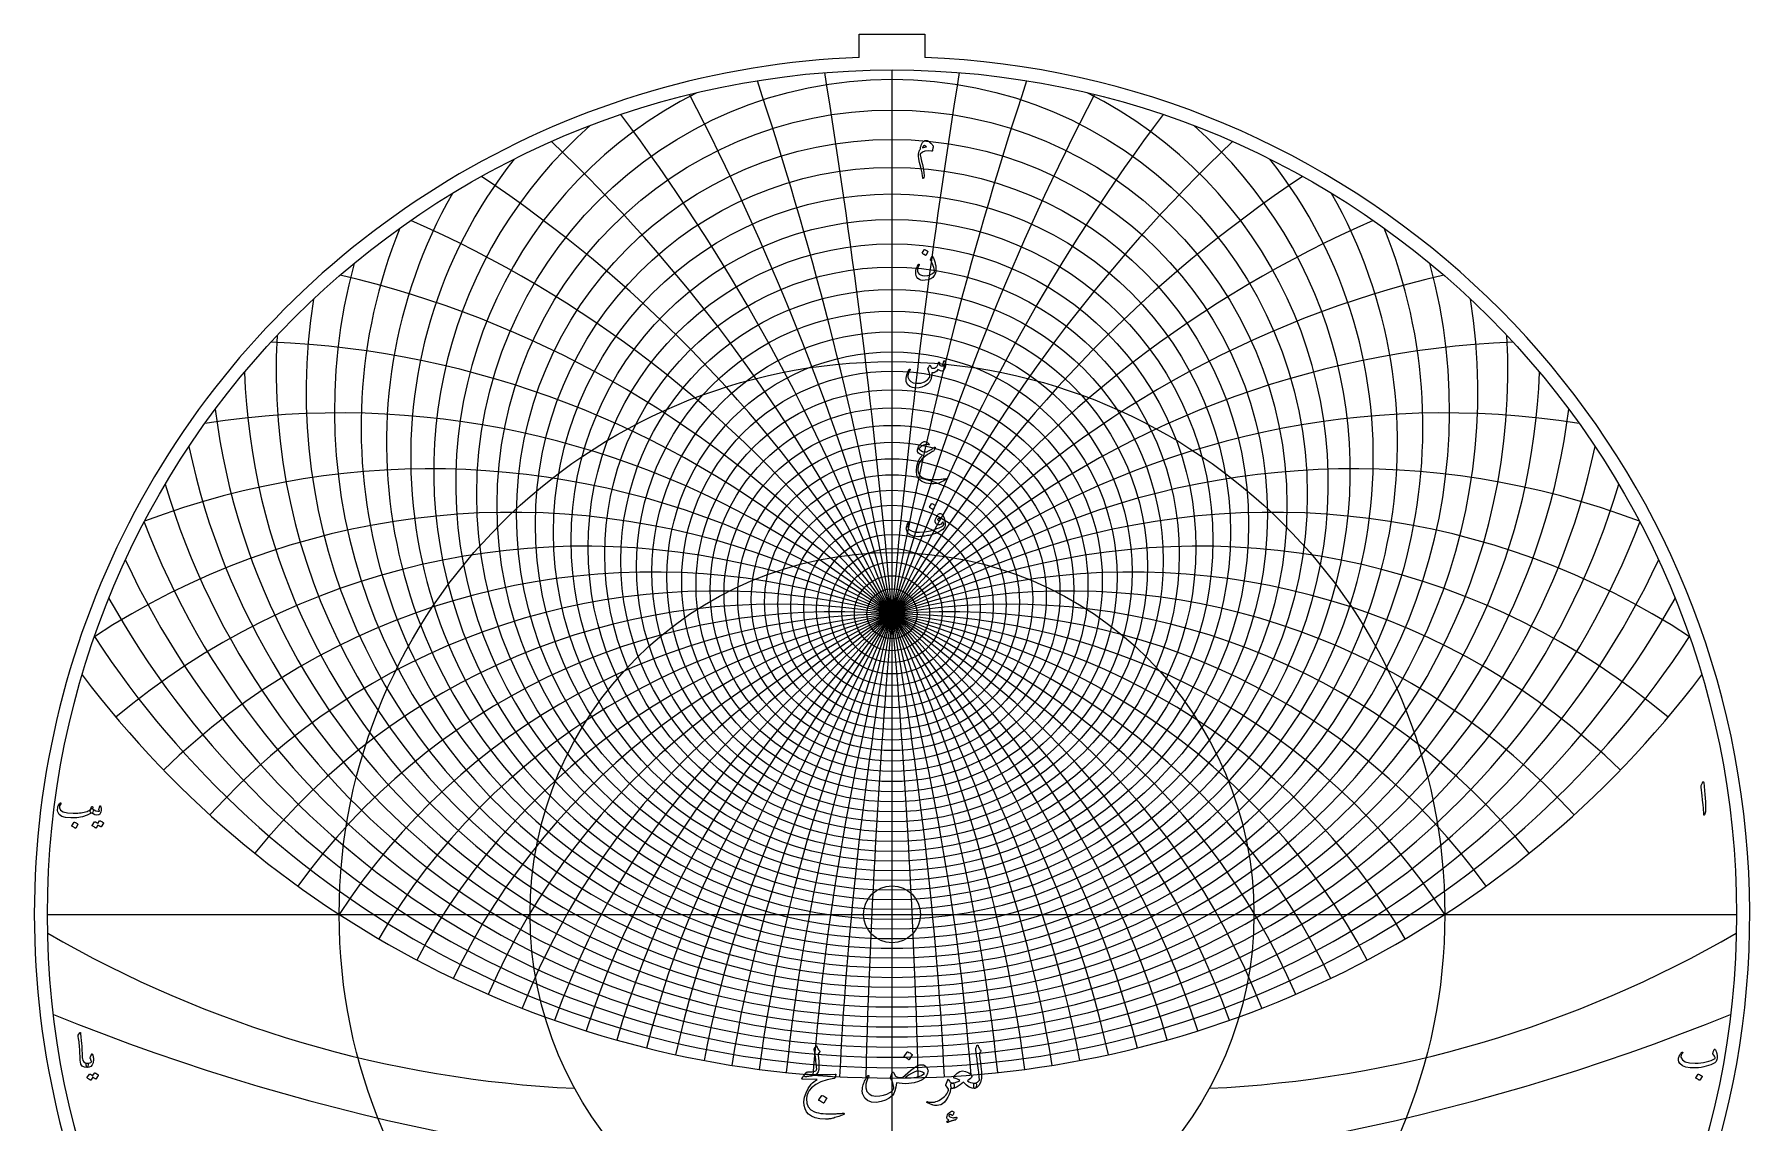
# Model space of a CAD drawing. Header units: millimetres. Extents: x -137 to 137, y -137 to 141.
# Drawn here: x -137.1 to 137.1, y -33.3 to 140.7 of the extents above; entities that cross this region are included whole.
import ezdxf

# ---------------------------------------------------------------- set-up
doc = ezdxf.new("R2010")
doc.units = ezdxf.units.MM
for name, color, linetype in [('CUT_INNER', 6, 'Continuous'), ('CUT_OUTER', 1, 'Continuous'), ('ENGRAVE', 7, 'Continuous'), ('ENGRAVE_FINE', 8, 'Continuous'), ('TEXT', 5, 'Continuous')]:
    doc.layers.add(name, color=color, linetype=linetype)

msp = doc.modelspace()

# ---------------------------------------------------------------- linework, layer by layer
at = {"layer": 'CUT_INNER'}
msp.add_circle((0, 0), 4.55, dxfattribs=at)
at = {"layer": 'CUT_OUTER'}
for points in [[(-5.25, 140.7), (5.25, 140.7), (5.25, 137)], [(-5.25, 137), (-5.25, 140.7)]]:
    msp.add_lwpolyline(points, dxfattribs=at)
for start, end in [(92.1943, 204.6095), (204.6093, 87.8054)]:
    msp.add_arc((0, 0), 137.1, start, end, dxfattribs=at)
at = {"layer": 'ENGRAVE'}
for points in [[(0, -135), (0, 135)], [(-135, 0), (135, 0)]]:
    msp.add_lwpolyline(points, dxfattribs=at)
for centre, radius in [((0, 0), 135), ((0, 62.41), 57.01), ((0, 56.55), 43.34), ((0, 0), 88.37), ((0, 52.54), 31.32), ((0, 49.93), 20.36), ((0, 0), 57.85), ((0, 48.46), 10.03), ((0, 47.98), 1.8)]:
    msp.add_circle(centre, radius, dxfattribs=at)
for centre, radius, start, end in [((0, 70.95), 73.26, 131.1726, 48.8274), ((0, 83.59), 93.66, 170.9343, 9.0657), ((0, 103.18), 121.16, 196.499, 343.501), ((0, -57.39), 105.37, 33, 147), ((0, -57.39), 105.37, 33, 147), ((0, 136.08), 162.25, 217.0703, 322.9297), ((-42.08, 157.06), 185.07, 239.8752, 267.3233), ((42.08, 157.06), 185.07, 272.6767, 300.1248)]:
    msp.add_arc(centre, radius, start, end, dxfattribs=at)
at = {"layer": 'ENGRAVE_FINE'}
for centre, radius in [((0, 67.14), 66.37), ((0, 65.45), 63.13), ((0, 63.87), 60.02), ((0, 61.06), 54.11), ((0, 59.8), 51.29), ((0, 58.63), 48.57), ((0, 57.55), 45.92), ((0, 55.61), 40.83), ((0, 54.75), 38.37), ((0, 53.95), 35.97), ((0, 53.22), 33.62), ((0, 51.91), 29.06), ((0, 51.34), 26.84), ((0, 50.83), 24.65), ((0, 50.35), 22.49), ((0, 49.55), 18.26), ((0, 49.22), 16.18), ((0, 48.92), 14.11), ((0, 48.67), 12.07), ((0, 48.28), 8.01), ((0, 48.15), 6), ((0, 48.06), 4), ((0, 48), 2)]:
    msp.add_circle(centre, radius, dxfattribs=at)
for centre, radius, start, end in [((-1204.37, -57.39), 1208.97, 1.48193, 9.13609), ((-1204.37, -57.39), 1208.97, 1.48193, 9.13609), ((1204.37, -57.39), 1208.97, 170.86391, 178.51807), ((1204.37, -57.39), 1208.97, 170.86391, 178.51807), ((-597.58, -57.39), 606.79, 2.96901, 18.31332), ((-597.58, -57.39), 606.79, 2.96901, 18.31332), ((597.58, -57.39), 606.79, 161.68668, 177.03099), ((597.58, -57.39), 606.79, 161.68668, 177.03099), ((0, 68.97), 69.74, 116.5717, 63.4283), ((-393.24, -57.39), 407.11, 4.4665, 27.5739), ((-393.24, -57.39), 407.11, 4.4665, 27.5739), ((393.24, -57.39), 407.11, 152.4261, 175.5335), ((393.24, -57.39), 407.11, 152.4261, 175.5335), ((-289.5, -57.39), 308.08, 5.9797, 36.9623), ((-289.5, -57.39), 308.08, 5.9797, 36.9623), ((289.5, -57.39), 308.08, 143.0377, 174.0203), ((289.5, -57.39), 308.08, 143.0377, 174.0203), ((-225.96, -57.39), 249.32, 7.5143, 46.5263), ((-225.96, -57.39), 249.32, 7.5143, 46.5263), ((225.96, -57.39), 249.32, 133.4737, 172.4857), ((225.96, -57.39), 249.32, 133.4737, 172.4857), ((0, 73.08), 76.94, 141.7366, 38.2634), ((-182.5, -57.39), 210.74, 9.0761, 56.3178), ((-182.5, -57.39), 210.74, 9.0761, 56.3178), ((182.5, -57.39), 210.74, 123.6822, 170.9239), ((182.5, -57.39), 210.74, 123.6822, 170.9239), ((0, 75.39), 80.8, 150.4303, 29.5697), ((0, 77.9), 84.86, 157.984, 22.016), ((-150.48, -57.39), 183.7, 10.6714, 66.3938), ((-150.48, -57.39), 183.7, 10.6714, 66.3938), ((150.48, -57.39), 183.7, 113.6062, 169.3286), ((150.48, -57.39), 183.7, 113.6062, 169.3286), ((0, 80.62), 89.13, 164.7509, 15.2491), ((-125.57, -57.39), 163.92, 12.3069, 76.8163), ((-125.57, -57.39), 163.92, 12.3069, 76.8163), ((125.57, -57.39), 163.92, 103.1837, 167.6931), ((125.57, -57.39), 163.92, 103.1837, 167.6931), ((-105.37, -57.39), 149.01, 13.99, 87.6507), ((-105.37, -57.39), 149.01, 13.99, 87.6507), ((0, 86.82), 98.45, 176.6642, 3.3358), ((105.37, -57.39), 149.01, 92.3493, 166.01), ((105.37, -57.39), 149.01, 92.3493, 166.01), ((0, 90.35), 103.56, 182.0292, 357.9708), ((-88.41, -57.39), 137.55, 15.7286, 98.9627), ((-88.41, -57.39), 137.55, 15.7286, 98.9627), ((0, 94.22), 109.01, 187.0934, 352.9066), ((88.41, -57.39), 137.55, 81.0373, 164.2714), ((88.41, -57.39), 137.55, 81.0373, 164.2714), ((0, 98.48), 114.86, 191.9044, 348.0956), ((-73.78, -57.39), 128.63, 17.5318, 110.8086), ((-73.78, -57.39), 128.63, 17.5318, 110.8086), ((73.78, -57.39), 128.63, 69.1914, 162.4682), ((73.78, -57.39), 128.63, 69.1914, 162.4682), ((-60.83, -57.39), 121.67, 19.4096, 123.2192), ((-60.83, -57.39), 121.67, 19.4096, 123.2192), ((60.83, -57.39), 121.67, 56.7808, 160.5904), ((60.83, -57.39), 121.67, 56.7808, 160.5904), ((0, 108.38), 127.97, 200.9064, 339.0936), ((-49.13, -57.39), 116.26, 21.3731, 130.1267), ((-49.13, -57.39), 116.26, 21.3731, 130.1267), ((49.13, -57.39), 116.26, 49.8733, 158.6269), ((49.13, -57.39), 116.26, 49.8733, 158.6269), ((0, 114.17), 135.38, 205.1497, 334.8503), ((-38.35, -57.39), 112.13, 23.4353, 134.1397), ((-38.35, -57.39), 112.13, 23.4353, 134.1397), ((38.35, -57.39), 112.13, 45.8603, 156.5647), ((38.35, -57.39), 112.13, 45.8603, 156.5647), ((0, 120.63), 143.48, 209.2481, 330.7519), ((-28.23, -57.39), 109.09, 25.6107, 137.7835), ((-28.23, -57.39), 109.09, 25.6107, 137.7835), ((-18.58, -57.39), 106.99, 27.9163, 141.1126), ((-18.58, -57.39), 106.99, 27.9163, 141.1126), ((18.58, -57.39), 106.99, 38.8874, 152.0837), ((18.58, -57.39), 106.99, 38.8874, 152.0837), ((28.23, -57.39), 109.09, 42.2165, 154.3893), ((28.23, -57.39), 109.09, 42.2165, 154.3893), ((-9.22, -57.39), 105.77, 30.3718, 144.1721), ((-9.22, -57.39), 105.77, 30.3718, 144.1721), ((9.22, -57.39), 105.77, 35.8279, 149.6282), ((9.22, -57.39), 105.77, 35.8279, 149.6282), ((0, 127.88), 152.39, 213.2172, 326.7828), ((0, 314.54), 356.69, 247.9257, 292.0743)]:
    msp.add_arc(centre, radius, start, end, dxfattribs=at)
at = {"layer": 'TEXT'}
for points in [[(4.51, 122.29), (4.53, 122.41), (4.56, 122.52), (4.58, 122.64), (4.61, 122.75), (4.65, 122.86), (4.68, 122.97), (4.73, 123.08), (4.78, 123.19), (4.88, 123.38), (4.99, 123.53), (5.11, 123.64), (5.23, 123.7), (5.41, 123.74), (5.6, 123.7), (5.82, 123.59), (6.05, 123.42), (6.12, 123.37), (6.18, 123.31), (6.24, 123.25), (6.3, 123.19), (6.36, 123.13), (6.41, 123.06), (6.47, 123), (6.53, 122.93), (6.55, 122.89), (6.57, 122.85), (6.58, 122.81), (6.58, 122.78), (6.56, 122.63), (6.54, 122.5), (6.51, 122.38), (6.5, 122.28), (6.48, 122.19), (6.47, 122.13), (6.45, 122.08), (6.45, 122.06), (6.42, 122.02), (6.4, 122), (6.36, 121.99), (6.32, 122), (5.76, 122.08), (5.27, 122.03), (4.86, 121.86), (4.51, 121.56), (4.49, 121.53), (4.48, 121.49), (4.47, 121.45), (4.48, 121.42), (4.61, 120.93), (4.73, 120.42), (4.85, 119.89), (4.96, 119.34), (5.08, 118.6), (5.14, 118.07), (5.11, 117.75), (5.02, 117.63), (4.98, 117.64), (4.94, 117.67), (4.92, 117.73), (4.91, 117.82), (4.89, 118), (4.86, 118.18), (4.83, 118.37), (4.8, 118.57), (4.76, 118.78), (4.71, 118.99), (4.66, 119.21), (4.6, 119.44), (4.42, 120.19), (4.29, 120.79), (4.23, 121.23), (4.23, 121.52), (4.25, 121.65), (4.28, 121.77), (4.31, 121.89), (4.34, 121.99), (4.38, 122.08), (4.42, 122.16), (4.47, 122.23), (4.51, 122.29)], [(4.89, 122.56), (4.96, 122.59), (5.03, 122.61), (5.1, 122.63), (5.18, 122.66), (5.26, 122.67), (5.35, 122.69), (5.43, 122.71), (5.52, 122.72), (5.4, 122.81), (5.29, 122.88), (5.2, 122.9), (5.12, 122.9), (5.04, 122.86), (4.97, 122.78), (4.92, 122.69), (4.89, 122.56)], [(6.5, 105.17), (6.56, 105.05), (6.62, 104.92), (6.68, 104.79), (6.74, 104.65), (6.79, 104.5), (6.84, 104.35), (6.88, 104.19), (6.92, 104.03), (6.96, 103.86), (6.99, 103.69), (7.01, 103.53), (7.02, 103.37), (7.02, 103.21), (7.02, 103.05), (7, 102.89), (6.98, 102.73), (6.95, 102.56), (6.9, 102.4), (6.84, 102.26), (6.76, 102.13), (6.51, 101.84), (6.19, 101.61), (5.78, 101.45), (5.29, 101.37), (4.94, 101.36), (4.63, 101.41), (4.37, 101.51), (4.14, 101.67), (3.98, 101.87), (3.86, 102.11), (3.8, 102.38), (3.79, 102.68), (3.83, 103.01), (3.92, 103.32), (4.05, 103.62), (4.23, 103.9), (4.26, 103.93), (4.29, 103.95), (4.31, 103.96), (4.34, 103.95), (4.36, 103.92), (4.37, 103.89), (4.36, 103.85), (4.33, 103.8), (4.15, 103.44), (4.06, 103.12), (4.07, 102.83), (4.16, 102.57), (4.33, 102.37), (4.57, 102.23), (4.88, 102.14), (5.25, 102.11), (5.71, 102.15), (6.12, 102.27), (6.48, 102.47), (6.79, 102.74), (6.79, 102.75), (6.8, 102.76), (6.8, 102.78), (6.8, 102.81), (6.79, 102.99), (6.75, 103.2), (6.69, 103.44), (6.59, 103.71), (6.54, 103.85), (6.49, 103.98), (6.44, 104.1), (6.39, 104.2), (6.34, 104.3), (6.29, 104.39), (6.25, 104.47), (6.21, 104.53), (6.18, 104.57), (6.17, 104.6), (6.17, 104.63), (6.18, 104.66), (6.39, 105.19), (6.41, 105.23), (6.44, 105.23), (6.47, 105.21), (6.5, 105.17)], [(5.16, 106.26), (5.17, 106.27), (5.18, 106.28), (5.2, 106.28), (5.22, 106.28), (5.36, 106.22), (5.49, 106.15), (5.62, 106.07), (5.73, 105.97), (5.75, 105.96), (5.75, 105.94), (5.75, 105.93), (5.74, 105.91), (5.4, 105.36), (5.39, 105.35), (5.37, 105.34), (5.35, 105.35), (5.33, 105.37), (5.31, 105.38), (5.27, 105.4), (5.23, 105.43), (5.17, 105.47), (5.11, 105.51), (5.02, 105.56), (4.93, 105.62), (4.82, 105.69), (4.8, 105.7), (4.8, 105.71), (4.8, 105.72), (4.8, 105.73)], [(8.28, 88.44), (8.29, 88.48), (8.31, 88.5), (8.33, 88.51), (8.35, 88.52), (8.38, 88.51), (8.41, 88.5), (8.43, 88.48), (8.45, 88.46), (8.49, 88.37), (8.52, 88.26), (8.54, 88.12), (8.54, 87.97), (8.53, 87.71), (8.48, 87.47), (8.4, 87.24), (8.29, 87.02), (8.25, 86.97), (8.21, 86.93), (8.16, 86.9), (8.11, 86.88), (7.94, 86.87), (7.75, 86.9), (7.54, 86.98), (7.32, 87.09), (7.14, 86.84), (6.92, 86.68), (6.67, 86.59), (6.39, 86.59), (6.38, 86.44), (6.36, 86.29), (6.35, 86.15), (6.33, 86.02), (6.3, 85.89), (6.27, 85.76), (6.24, 85.64), (6.2, 85.52), (6.11, 85.31), (5.99, 85.11), (5.84, 84.93), (5.66, 84.76), (5.24, 84.48), (4.79, 84.29), (4.32, 84.17), (3.83, 84.14), (3.27, 84.22), (2.83, 84.41), (2.5, 84.73), (2.29, 85.18), (2.27, 85.34), (2.26, 85.53), (2.28, 85.74), (2.32, 85.99), (2.39, 86.26), (2.49, 86.54), (2.61, 86.83), (2.77, 87.14), (2.78, 87.16), (2.79, 87.17), (2.81, 87.18), (2.83, 87.18), (2.85, 87.18), (2.87, 87.17), (2.88, 87.17), (2.9, 87.15), (2.9, 87.13), (2.91, 87.11), (2.9, 87.09), (2.9, 87.07), (2.7, 86.67), (2.58, 86.34), (2.52, 86.08), (2.53, 85.89), (2.72, 85.47), (3, 85.17), (3.4, 84.98), (3.9, 84.91), (4.6, 84.95), (5.19, 85.13), (5.67, 85.44), (6.05, 85.88), (6.04, 86.17), (6, 86.48), (5.9, 86.8), (5.76, 87.15), (5.75, 87.18), (5.74, 87.21), (5.73, 87.24), (5.74, 87.26), (5.78, 87.34), (5.82, 87.42), (5.85, 87.49), (5.89, 87.56), (5.92, 87.62), (5.95, 87.67), (5.98, 87.72), (6, 87.75), (6.02, 87.77), (6.03, 87.78), (6.05, 87.78), (6.07, 87.76), (6.08, 87.75), (6.09, 87.74), (6.11, 87.72), (6.13, 87.69), (6.15, 87.66), (6.17, 87.62), (6.2, 87.58), (6.23, 87.53), (6.28, 87.44), (6.33, 87.37), (6.37, 87.33), (6.4, 87.31), (6.59, 87.3), (6.78, 87.33), (6.97, 87.41), (7.16, 87.54), (7.22, 87.62), (7.29, 87.76), (7.36, 87.96), (7.42, 88.2), (7.43, 88.23), (7.44, 88.25), (7.46, 88.26), (7.48, 88.28), (7.5, 88.29), (7.52, 88.29), (7.54, 88.29), (7.56, 88.28), (7.59, 88.23), (7.6, 88.15), (7.59, 88.02), (7.57, 87.86), (7.72, 87.77), (7.87, 87.71), (8.04, 87.68), (8.22, 87.68), (8.21, 87.74), (8.21, 87.78), (8.2, 87.81), (8.18, 87.83), (8.16, 87.86), (8.15, 87.88), (8.15, 87.9), (8.15, 87.92)], [(5.02, 75.57), (5.13, 75.6), (5.25, 75.6), (5.39, 75.57), (5.53, 75.5), (5.6, 75.46), (5.67, 75.41), (5.73, 75.37), (5.79, 75.32), (5.84, 75.28), (5.88, 75.23), (5.92, 75.19), (5.95, 75.15), (5.97, 75.1), (5.96, 75.08), (5.93, 75.07), (5.86, 75.07), (5.42, 75.1), (5.02, 75.01), (4.65, 74.79), (4.31, 74.45), (4.3, 74.43), (4.3, 74.4), (4.31, 74.38), (4.33, 74.35), (4.6, 74.16), (4.88, 74.02), (5.19, 73.96), (5.52, 73.96), (5.58, 73.97), (5.66, 74), (5.75, 74.05), (5.86, 74.11), (6.07, 74.23), (6.25, 74.34), (6.4, 74.43), (6.53, 74.51), (6.64, 74.58), (6.72, 74.63), (6.79, 74.67), (6.82, 74.69), (6.88, 74.71), (6.9, 74.69), (6.91, 74.64), (6.89, 74.56), (6.81, 74.36), (6.74, 74.21), (6.68, 74.1), (6.63, 74.06), (6.48, 73.99), (6.33, 73.9), (6.16, 73.81), (5.98, 73.7), (5.8, 73.59), (5.61, 73.46), (5.41, 73.32), (5.2, 73.17), (4.78, 72.8), (4.46, 72.36), (4.24, 71.86), (4.12, 71.29), (4.12, 70.98), (4.17, 70.7), (4.27, 70.43), (4.43, 70.19), (4.82, 69.86), (5.4, 69.64), (6.17, 69.52), (7.12, 69.51), (7.27, 69.52), (7.43, 69.53), (7.6, 69.54), (7.78, 69.56), (7.97, 69.59), (8.17, 69.62), (8.38, 69.65), (8.61, 69.69), (8.65, 69.69), (8.68, 69.69), (8.69, 69.68), (8.7, 69.67), (8.67, 69.59), (8.52, 69.48), (8.27, 69.33), (7.91, 69.14), (7.69, 69.04), (7.5, 68.96), (7.34, 68.91), (7.2, 68.89), (6.69, 68.85), (6.23, 68.85), (5.81, 68.87), (5.44, 68.93), (4.75, 69.19), (4.26, 69.61), (3.98, 70.18), (3.9, 70.9), (3.99, 71.66), (4.18, 72.33), (4.47, 72.91), (4.88, 73.4), (4.62, 73.52), (4.4, 73.64), (4.24, 73.76), (4.12, 73.88), (4.09, 73.93), (4.07, 73.99), (4.06, 74.04), (4.06, 74.11), (4.08, 74.28), (4.12, 74.44), (4.17, 74.59), (4.24, 74.73), (4.41, 75.02), (4.6, 75.25), (4.8, 75.44), (5.02, 75.57)], [(7.61, 64.1), (7.75, 64.11), (7.9, 64.05), (8.04, 63.93), (8.18, 63.74), (8.31, 63.5), (8.41, 63.21), (8.47, 62.87), (8.51, 62.48), (8.51, 62.34), (8.5, 62.21), (8.48, 62.09), (8.44, 61.98), (8.31, 61.76), (8.12, 61.55), (7.87, 61.35), (7.54, 61.16), (7.36, 61.07), (7.18, 60.99), (6.98, 60.91), (6.79, 60.84), (6.58, 60.77), (6.37, 60.7), (6.15, 60.65), (5.93, 60.59), (5.7, 60.55), (5.48, 60.5), (5.26, 60.47), (5.05, 60.44), (4.84, 60.41), (4.64, 60.4), (4.44, 60.39), (4.25, 60.38), (3.44, 60.45), (2.84, 60.66), (2.46, 61.02), (2.3, 61.52), (2.29, 61.64), (2.3, 61.77), (2.32, 61.92), (2.35, 62.09), (2.4, 62.27), (2.47, 62.45), (2.55, 62.62), (2.66, 62.78), (2.68, 62.8), (2.69, 62.82), (2.72, 62.83), (2.74, 62.83), (2.76, 62.83), (2.78, 62.82), (2.8, 62.8), (2.81, 62.78), (2.81, 62.75), (2.81, 62.73), (2.8, 62.71), (2.79, 62.69), (2.59, 62.3), (2.53, 61.98), (2.59, 61.7), (2.79, 61.49), (3.22, 61.26), (3.77, 61.13), (4.42, 61.09), (5.18, 61.14), (5.51, 61.19), (5.85, 61.25), (6.18, 61.33), (6.52, 61.43), (6.85, 61.54), (7.19, 61.67), (7.52, 61.82), (7.86, 61.98), (8.03, 62.08), (8.17, 62.19), (8.26, 62.31), (8.31, 62.44), (8.28, 62.52), (8.24, 62.6), (8.19, 62.68), (8.12, 62.74), (8.11, 62.74), (8.1, 62.74), (8.09, 62.73), (8.07, 62.71), (7.97, 62.54), (7.85, 62.41), (7.72, 62.33), (7.58, 62.28), (7.32, 62.28), (7.12, 62.36), (6.98, 62.51), (6.9, 62.75), (6.9, 62.96), (6.97, 63.21), (7.11, 63.51), (7.31, 63.86), (7.38, 63.94), (7.45, 64.01), (7.53, 64.06), (7.61, 64.1)], [(6.33, 65.65), (6.33, 65.66), (6.35, 65.67), (6.36, 65.67), (6.38, 65.67), (6.52, 65.61), (6.66, 65.54), (6.78, 65.46), (6.9, 65.36), (6.91, 65.35), (6.92, 65.33), (6.91, 65.32), (6.91, 65.3), (6.56, 64.75), (6.55, 64.74), (6.54, 64.74), (6.52, 64.74), (6.49, 64.76), (6.47, 64.77), (6.44, 64.8), (6.4, 64.82), (6.34, 64.86), (6.27, 64.9), (6.19, 64.96), (6.09, 65.01), (5.98, 65.08), (5.97, 65.09), (5.96, 65.1), (5.96, 65.11), (5.97, 65.12)], [(7.69, 63.08), (7.72, 63.11), (7.72, 63.14), (7.71, 63.17), (7.68, 63.21), (7.56, 63.28), (7.45, 63.3), (7.36, 63.26), (7.28, 63.16), (7.27, 63.13), (7.26, 63.1), (7.27, 63.08), (7.28, 63.06), (7.39, 63), (7.49, 62.98), (7.59, 63), (7.69, 63.08)], [(129.55, 21.04), (129.62, 21.19), (129.68, 21.24), (129.73, 21.2), (129.76, 21.06), (129.93, 19.16), (130.04, 18), (130.06, 17.07), (130.01, 16.37), (129.87, 15.91), (129.84, 15.87), (129.82, 15.85), (129.8, 15.85), (129.78, 15.87), (129.77, 15.89), (129.76, 15.92), (129.75, 15.95), (129.75, 16), (129.75, 16.33), (129.73, 16.69), (129.7, 17.06), (129.66, 17.46), (129.65, 17.56), (129.62, 17.84), (129.56, 18.3), (129.49, 18.93), (129.32, 20.33), (129.32, 20.41), (129.32, 20.48), (129.33, 20.54), (129.35, 20.6)], [(-127.81, 16.88), (-127.8, 16.88), (-127.79, 16.87), (-127.78, 16.87), (-127.78, 16.86), (-127.77, 16.86), (-127.77, 16.85), (-127.76, 16.85), (-127.75, 16.84), (-127.69, 16.77), (-127.66, 16.66), (-127.68, 16.53), (-127.73, 16.36), (-127.78, 16.26), (-127.82, 16.2), (-127.87, 16.17), (-127.92, 16.18), (-127.95, 16.19), (-127.97, 16.2), (-127.99, 16.2), (-128, 16.19), (-128.63, 15.84), (-129.39, 15.6), (-130.28, 15.46), (-131.28, 15.42), (-132.1, 15.49), (-132.71, 15.67), (-133.13, 15.97), (-133.34, 16.39), (-133.37, 16.59), (-133.38, 16.79), (-133.36, 16.98), (-133.32, 17.18), (-133.26, 17.36), (-133.18, 17.52), (-133.09, 17.66), (-132.99, 17.79), (-132.97, 17.81), (-132.94, 17.82), (-132.92, 17.82), (-132.9, 17.82), (-132.88, 17.81), (-132.86, 17.8), (-132.85, 17.79), (-132.84, 17.77), (-132.83, 17.75), (-132.84, 17.73), (-132.85, 17.71), (-132.86, 17.68), (-132.97, 17.51), (-133.05, 17.35), (-133.08, 17.19), (-133.08, 17.04), (-132.89, 16.66), (-132.47, 16.38), (-131.79, 16.22), (-130.88, 16.16), (-130.63, 16.16), (-130.38, 16.17), (-130.13, 16.19), (-129.88, 16.22), (-129.63, 16.26), (-129.38, 16.3), (-129.14, 16.35), (-128.91, 16.41), (-128.67, 16.47), (-128.49, 16.54), (-128.34, 16.6), (-128.23, 16.67), (-128.19, 16.71), (-128.15, 16.75), (-128.12, 16.8), (-128.09, 16.86), (-128.06, 16.92), (-128.03, 16.99), (-128, 17.07), (-127.98, 17.15), (-127.97, 17.18), (-127.95, 17.2), (-127.93, 17.21), (-127.9, 17.23), (-127.87, 17.23), (-127.84, 17.23), (-127.81, 17.22), (-127.79, 17.2), (-127.77, 17.18), (-127.76, 17.15), (-127.76, 17.11), (-127.76, 17.07)], [(-128.04, 16.26), (-128.12, 16.34), (-128.17, 16.44), (-128.17, 16.56), (-128.13, 16.7), (-128.05, 16.83), (-127.97, 16.9), (-127.91, 16.93), (-127.84, 16.91), (-127.55, 16.72), (-127.26, 16.58), (-126.97, 16.51), (-126.68, 16.48), (-126.67, 16.49), (-126.67, 16.49), (-126.66, 16.5), (-126.66, 16.52), (-126.67, 16.54), (-126.69, 16.58), (-126.73, 16.63), (-126.78, 16.69), (-126.79, 16.71), (-126.79, 16.73), (-126.79, 16.75), (-126.79, 16.77), (-126.61, 17.31), (-126.6, 17.33), (-126.59, 17.34), (-126.57, 17.35), (-126.56, 17.35), (-126.54, 17.35), (-126.53, 17.34), (-126.52, 17.33), (-126.51, 17.31), (-126.45, 17.14), (-126.42, 16.97), (-126.41, 16.79), (-126.42, 16.62), (-126.46, 16.41), (-126.51, 16.24), (-126.57, 16.11), (-126.65, 16.01), (-126.71, 15.96), (-126.77, 15.92), (-126.82, 15.9), (-126.86, 15.89), (-127.12, 15.88), (-127.4, 15.94), (-127.71, 16.07), (-128.04, 16.26)], [(-130.74, 14.73), (-130.73, 14.74), (-130.72, 14.74), (-130.7, 14.74), (-130.68, 14.74), (-130.53, 14.68), (-130.39, 14.61), (-130.25, 14.52), (-130.13, 14.42), (-130.12, 14.4), (-130.11, 14.39), (-130.11, 14.37), (-130.12, 14.36), (-130.48, 13.77), (-130.5, 13.75), (-130.52, 13.75), (-130.54, 13.76), (-130.56, 13.77), (-130.58, 13.79), (-130.62, 13.81), (-130.66, 13.84), (-130.72, 13.88), (-130.8, 13.93), (-130.89, 13.98), (-130.99, 14.05), (-131.1, 14.12), (-131.12, 14.13), (-131.13, 14.14), (-131.13, 14.15), (-131.12, 14.16)], [(-126.66, 14.94), (-126.65, 14.95), (-126.64, 14.96), (-126.62, 14.96), (-126.6, 14.96), (-126.52, 14.93), (-126.45, 14.9), (-126.38, 14.86), (-126.31, 14.83), (-126.24, 14.79), (-126.18, 14.74), (-126.11, 14.69), (-126.05, 14.64), (-126.04, 14.63), (-126.03, 14.61), (-126.03, 14.59), (-126.04, 14.57), (-126.41, 13.98), (-126.42, 13.98), (-126.44, 13.98), (-126.46, 13.98), (-126.48, 14), (-126.5, 14.01), (-126.53, 14.03), (-126.56, 14.06), (-126.61, 14.09), (-126.67, 14.12), (-126.75, 14.17), (-126.83, 14.22), (-126.92, 14.27), (-127.22, 13.81), (-127.23, 13.8), (-127.25, 13.8), (-127.27, 13.8), (-127.29, 13.82), (-127.32, 13.84), (-127.35, 13.86), (-127.4, 13.89), (-127.46, 13.93), (-127.53, 13.98), (-127.62, 14.03), (-127.72, 14.09), (-127.84, 14.16), (-127.85, 14.17), (-127.85, 14.19), (-127.85, 14.2), (-127.84, 14.21), (-127.47, 14.77), (-127.46, 14.78), (-127.44, 14.79), (-127.42, 14.79), (-127.4, 14.79), (-127.34, 14.77), (-127.28, 14.74), (-127.21, 14.72), (-127.16, 14.68), (-127.1, 14.65), (-127.04, 14.61), (-126.99, 14.57), (-126.94, 14.53)], [(-129.83, -18.92), (-129.81, -18.9), (-129.8, -18.88), (-129.78, -18.87), (-129.77, -18.87), (-129.75, -18.88), (-129.74, -18.91), (-129.72, -18.97), (-129.71, -19.04), (-129.65, -19.62), (-129.59, -20.15), (-129.55, -20.64), (-129.52, -21.09), (-129.51, -21.47), (-129.49, -21.81), (-129.47, -22.12), (-129.46, -22.38), (-129.45, -22.61), (-129.44, -22.79), (-129.43, -22.93), (-129.42, -23.04), (-129.35, -23.35), (-129.2, -23.59), (-128.97, -23.73), (-128.65, -23.8), (-128.56, -23.82), (-128.5, -23.88), (-128.48, -23.96), (-128.49, -24.08), (-128.52, -24.26), (-128.56, -24.39), (-128.6, -24.47), (-128.65, -24.49), (-129.1, -24.44), (-129.43, -24.26), (-129.64, -23.96), (-129.73, -23.55), (-129.75, -23.35), (-129.76, -23.15), (-129.77, -22.96), (-129.78, -22.76), (-129.79, -22.56), (-129.8, -22.36), (-129.81, -22.16), (-129.82, -21.96), (-129.83, -21.57), (-129.85, -21.23), (-129.88, -20.92), (-129.91, -20.65), (-129.95, -20.39), (-129.99, -20.12), (-130.04, -19.83), (-130.1, -19.52), (-130.1, -19.46), (-130.1, -19.41), (-130.09, -19.36), (-130.07, -19.32)], [(-12.04, -24.71), (-12.06, -24.44), (-12.09, -24.14), (-12.12, -23.84), (-12.15, -23.51), (-12.19, -23.18), (-12.24, -22.82), (-12.29, -22.45), (-12.34, -22.06), (-12.46, -21.67), (-12.46, -21.61), (-12.45, -21.56), (-12.44, -21.52), (-12.42, -21.47), (-12.41, -21.45), (-12.39, -21.42), (-12.37, -21.38), (-12.34, -21.34), (-12.31, -21.28), (-12.27, -21.22), (-12.23, -21.15), (-12.18, -21.08), (-12.16, -21.05), (-12.14, -21.03), (-12.12, -21.02), (-12.09, -21.02), (-12.07, -21.02), (-12.05, -21.04), (-12.04, -21.06), (-12.02, -21.1), (-11.96, -21.29), (-11.86, -21.47), (-11.74, -21.65), (-11.6, -21.82), (-11.56, -21.87), (-11.55, -21.92), (-11.56, -21.97), (-11.59, -22.01), (-11.79, -22.3), (-11.81, -22.33), (-11.82, -22.38), (-11.82, -22.43), (-11.82, -22.5), (-11.71, -23.45), (-11.67, -24.21), (-11.69, -24.78), (-11.78, -25.17), (-12, -25.48), (-12.39, -25.72), (-12.93, -25.89), (-13.64, -25.97), (-13.9, -25.96), (-14.03, -25.88), (-14.03, -25.73), (-13.89, -25.51), (-13.87, -25.48), (-13.84, -25.45), (-13.82, -25.42), (-13.8, -25.4), (-13.78, -25.37), (-13.76, -25.34), (-13.74, -25.32), (-13.72, -25.3), (-13.67, -25.25), (-13.61, -25.22), (-13.54, -25.2), (-13.47, -25.19), (-13.12, -25.18), (-12.81, -25.15), (-12.55, -25.12), (-12.32, -25.07), (-12.2, -25.02), (-12.11, -24.95), (-12.06, -24.85), (-12.04, -24.71)], [(13.39, -21.44), (13.45, -21.29), (13.5, -21.16), (13.54, -21.07), (13.56, -21.01), (13.58, -20.97), (13.6, -20.94), (13.63, -20.93), (13.66, -20.92), (13.7, -20.93), (13.72, -20.95), (13.75, -20.98), (13.77, -21.02), (13.85, -21.23), (13.94, -21.41), (14.05, -21.58), (14.18, -21.72), (14.22, -21.77), (14.23, -21.82), (14.21, -21.88), (14.17, -21.95), (13.96, -22.25), (13.97, -22.38), (13.99, -22.51), (14, -22.64), (14.02, -22.77), (14.03, -22.89), (14.05, -23.02), (14.06, -23.14), (14.08, -23.25), (14.21, -24.34), (14.29, -25.19), (14.32, -25.8), (14.3, -26.18), (14.12, -26.86), (13.88, -27.36), (13.58, -27.68), (13.23, -27.83), (13.22, -27.83), (13.21, -27.83), (13.2, -27.83), (13.2, -27.83), (13.14, -27.78), (13.1, -27.65), (13.08, -27.46), (13.09, -27.19), (13.1, -27.09), (13.12, -27.02), (13.17, -26.98), (13.23, -26.96), (13.48, -26.91), (13.68, -26.82), (13.85, -26.69), (13.97, -26.52), (13.96, -26.32), (13.95, -26.09), (13.92, -25.83), (13.9, -25.55), (13.86, -25.23), (13.82, -24.9), (13.78, -24.53), (13.73, -24.14), (13.68, -23.76), (13.64, -23.42), (13.6, -23.11), (13.56, -22.85), (13.53, -22.62), (13.51, -22.43), (13.49, -22.28), (13.48, -22.17), (13.38, -21.62), (13.38, -21.56), (13.38, -21.52), (13.38, -21.48), (13.39, -21.44)], [(131.57, -21.61), (131.62, -21.68), (131.67, -21.75), (131.71, -21.83), (131.75, -21.92), (131.79, -22.01), (131.82, -22.11), (131.84, -22.21), (131.87, -22.32), (131.89, -22.54), (131.9, -22.76), (131.89, -22.97), (131.85, -23.19), (131.8, -23.38), (131.73, -23.53), (131.64, -23.65), (131.54, -23.73), (131.22, -23.9), (130.88, -24.05), (130.52, -24.18), (130.15, -24.29), (129.75, -24.39), (129.33, -24.46), (128.9, -24.52), (128.44, -24.55), (127.59, -24.54), (126.89, -24.42), (126.34, -24.19), (125.95, -23.85), (125.79, -23.59), (125.71, -23.3), (125.73, -22.99), (125.83, -22.67), (125.86, -22.6), (125.9, -22.53), (125.94, -22.45), (125.99, -22.38), (126.05, -22.3), (126.11, -22.22), (126.17, -22.14), (126.25, -22.06), (126.27, -22.04), (126.29, -22.03), (126.32, -22.02), (126.35, -22.03), (126.36, -22.03), (126.38, -22.04), (126.39, -22.06), (126.4, -22.09), (126.4, -22.11), (126.4, -22.13), (126.39, -22.15), (126.38, -22.17), (126.31, -22.25), (126.25, -22.33), (126.2, -22.42), (126.15, -22.51), (126.12, -22.59), (126.1, -22.67), (126.1, -22.75), (126.11, -22.82), (126.36, -23.26), (126.81, -23.57), (127.48, -23.74), (128.36, -23.79), (128.84, -23.77), (129.3, -23.73), (129.74, -23.67), (130.16, -23.59), (130.55, -23.48), (130.92, -23.35), (131.27, -23.2), (131.6, -23.03), (131.57, -22.87), (131.5, -22.69), (131.38, -22.5), (131.23, -22.29), (131.23, -22.27), (131.23, -22.23), (131.23, -22.18), (131.25, -22.1), (131.25, -22.1), (131.25, -22.09), (131.25, -22.08), (131.25, -22.08), (131.28, -21.98), (131.32, -21.87), (131.36, -21.75), (131.42, -21.61), (131.45, -21.57), (131.48, -21.56), (131.52, -21.57), (131.57, -21.61)], [(-128.18, -22.86), (-127.97, -22.38), (-127.94, -22.33), (-127.9, -22.31), (-127.87, -22.32), (-127.83, -22.37), (-127.76, -22.52), (-127.7, -22.67), (-127.67, -22.83), (-127.64, -23), (-127.64, -23.17), (-127.64, -23.35), (-127.67, -23.54), (-127.71, -23.74), (-127.84, -24.07), (-128.04, -24.31), (-128.31, -24.45), (-128.65, -24.49), (-128.69, -24.47), (-128.73, -24.4), (-128.77, -24.27), (-128.81, -24.1), (-128.82, -24.01), (-128.82, -23.93), (-128.8, -23.87), (-128.77, -23.83), (-128.75, -23.81), (-128.72, -23.8), (-128.69, -23.8), (-128.65, -23.8), (-128.43, -23.79), (-128.25, -23.75), (-128.09, -23.67), (-127.96, -23.55), (-127.95, -23.54), (-127.95, -23.53), (-127.95, -23.51), (-127.96, -23.5), (-127.99, -23.39), (-128.04, -23.28), (-128.09, -23.16), (-128.17, -23.05), (-128.19, -23), (-128.2, -22.96), (-128.2, -22.91), (-128.18, -22.86)], [(4.7, -24.03), (5.04, -24.08), (5.32, -24.24), (5.56, -24.5), (5.74, -24.88), (5.76, -25.02), (5.75, -25.18), (5.7, -25.36), (5.61, -25.56), (5.51, -25.74), (5.41, -25.9), (5.33, -26.02), (5.26, -26.12), (4.84, -26.47), (4.26, -26.74), (3.54, -26.93), (2.67, -27.05), (2.14, -27.07), (1.64, -27.06), (1.16, -27.01), (0.7, -26.93), (0.59, -27.64), (0.45, -28.21), (0.28, -28.64), (0.08, -28.93), (-0.45, -29.38), (-1.05, -29.72), (-1.73, -29.94), (-2.47, -30.05), (-3.26, -30.01), (-3.89, -29.78), (-4.36, -29.37), (-4.67, -28.76), (-4.7, -28.67), (-4.72, -28.57), (-4.73, -28.46), (-4.75, -28.36), (-4.75, -28.25), (-4.75, -28.13), (-4.74, -28.02), (-4.73, -27.9), (-4.69, -27.69), (-4.65, -27.48), (-4.6, -27.27), (-4.53, -27.07), (-4.46, -26.87), (-4.38, -26.68), (-4.29, -26.49), (-4.2, -26.3), (-4.15, -26.23), (-4.11, -26.15), (-4.07, -26.09), (-4.03, -26.02), (-3.99, -25.96), (-3.95, -25.9), (-3.91, -25.85), (-3.88, -25.8), (-3.85, -25.77), (-3.83, -25.75), (-3.8, -25.75), (-3.77, -25.75), (-3.74, -25.76), (-3.72, -25.78), (-3.7, -25.8), (-3.69, -25.82), (-3.69, -25.84), (-3.69, -25.87), (-3.7, -25.9), (-3.71, -25.93), (-3.78, -26.04), (-3.85, -26.16), (-3.91, -26.29), (-3.97, -26.43), (-4.1, -26.78), (-4.18, -27.12), (-4.2, -27.44), (-4.19, -27.73), (-4, -28.3), (-3.67, -28.7), (-3.2, -28.96), (-2.57, -29.06), (-1.96, -29.03), (-1.37, -28.92), (-0.8, -28.72), (-0.25, -28.43), (-0.08, -28.31), (0.07, -28.17), (0.19, -28), (0.29, -27.8), (0.3, -27.77), (0.3, -27.74), (0.3, -27.7), (0.3, -27.66), (0.21, -27.22), (0.1, -26.84), (-0.04, -26.52), (-0.2, -26.24), (-0.23, -26.19), (-0.25, -26.15), (-0.25, -26.11), (-0.25, -26.08), (0.05, -25.29), (0.1, -25.23), (0.14, -25.2), (0.18, -25.21), (0.22, -25.26), (0.58, -25.87), (0.77, -25.96), (1.01, -26.03), (1.31, -26.07), (1.67, -26.1), (2.09, -25.69), (2.51, -25.31), (2.94, -24.96), (3.36, -24.64), (3.77, -24.37), (4.13, -24.18), (4.44, -24.07), (4.7, -24.03)], [(2.43, -22.01), (2.45, -22), (2.46, -22), (2.48, -21.99), (2.51, -22), (2.7, -22.07), (2.88, -22.16), (3.04, -22.27), (3.2, -22.4), (3.21, -22.42), (3.22, -22.44), (3.22, -22.46), (3.21, -22.48), (2.75, -23.21), (2.74, -23.23), (2.71, -23.24), (2.69, -23.23), (2.66, -23.2), (2.63, -23.19), (2.59, -23.16), (2.53, -23.12), (2.45, -23.07), (2.36, -23.01), (2.25, -22.94), (2.12, -22.87), (1.98, -22.78), (1.96, -22.76), (1.95, -22.75), (1.95, -22.74), (1.96, -22.72)], [(-127.5, -25.37), (-127.49, -25.36), (-127.47, -25.35), (-127.45, -25.35), (-127.43, -25.35), (-127.36, -25.38), (-127.28, -25.41), (-127.21, -25.45), (-127.14, -25.49), (-127.08, -25.53), (-127.01, -25.57), (-126.95, -25.62), (-126.88, -25.67), (-126.87, -25.69), (-126.87, -25.7), (-126.87, -25.72), (-126.88, -25.74), (-127.25, -26.33), (-127.26, -26.34), (-127.27, -26.34), (-127.29, -26.33), (-127.32, -26.31), (-127.33, -26.3), (-127.36, -26.28), (-127.4, -26.26), (-127.45, -26.23), (-127.51, -26.19), (-127.58, -26.15), (-127.66, -26.1), (-127.76, -26.04), (-128.05, -26.5), (-128.07, -26.51), (-128.08, -26.52), (-128.1, -26.51), (-128.13, -26.49), (-128.15, -26.48), (-128.19, -26.45), (-128.23, -26.42), (-128.29, -26.38), (-128.37, -26.34), (-128.45, -26.28), (-128.56, -26.22), (-128.67, -26.15), (-128.68, -26.14), (-128.69, -26.13), (-128.69, -26.12), (-128.68, -26.11), (-128.3, -25.54), (-128.29, -25.53), (-128.28, -25.52), (-128.26, -25.52), (-128.24, -25.52), (-128.17, -25.55), (-128.11, -25.57), (-128.05, -25.6), (-127.99, -25.63), (-127.93, -25.66), (-127.88, -25.7), (-127.83, -25.74), (-127.77, -25.78)], [(-13.03, -25.58), (-11.79, -25.62), (-10.72, -25.62), (-9.81, -25.59), (-9.07, -25.52), (-9.05, -25.52), (-9.03, -25.52), (-9.01, -25.52), (-9, -25.53), (-8.99, -25.55), (-8.98, -25.56), (-8.98, -25.58), (-8.99, -25.6), (-9, -25.69), (-9.02, -25.77), (-9.04, -25.85), (-9.06, -25.91), (-9.07, -25.97), (-9.09, -26.03), (-9.11, -26.07), (-9.12, -26.11), (-9.15, -26.17), (-9.19, -26.21), (-9.23, -26.24), (-9.28, -26.25), (-10.39, -26.46), (-11.37, -26.77), (-12.19, -27.21), (-12.88, -27.75), (-13.22, -28.15), (-13.47, -28.56), (-13.63, -29), (-13.69, -29.47), (-13.63, -30.19), (-13.39, -30.78), (-12.98, -31.24), (-12.39, -31.57), (-12.09, -31.66), (-11.75, -31.75), (-11.38, -31.81), (-10.99, -31.86), (-10.56, -31.89), (-10.11, -31.9), (-9.62, -31.9), (-9.11, -31.89), (-8.93, -31.88), (-8.75, -31.86), (-8.57, -31.85), (-8.4, -31.84), (-8.23, -31.82), (-8.07, -31.81), (-7.91, -31.79), (-7.76, -31.77), (-7.71, -31.77), (-7.68, -31.78), (-7.66, -31.81), (-7.65, -31.85), (-7.65, -31.89), (-7.66, -31.93), (-7.68, -31.96), (-7.71, -31.97), (-7.98, -32.09), (-8.24, -32.19), (-8.48, -32.29), (-8.71, -32.37), (-8.93, -32.44), (-9.13, -32.5), (-9.31, -32.56), (-9.48, -32.6), (-9.64, -32.63), (-9.79, -32.66), (-9.94, -32.69), (-10.08, -32.71), (-10.23, -32.72), (-10.36, -32.73), (-10.5, -32.74), (-10.63, -32.74), (-11.53, -32.67), (-12.29, -32.51), (-12.89, -32.28), (-13.34, -31.96), (-13.67, -31.57), (-13.9, -31.1), (-14.04, -30.57), (-14.07, -29.98), (-13.97, -29.24), (-13.74, -28.52), (-13.39, -27.83), (-12.9, -27.15), (-12.7, -26.95), (-12.49, -26.75), (-12.24, -26.57), (-11.98, -26.39), (-14.32, -26.37), (-14.37, -26.35), (-14.4, -26.3), (-14.39, -26.24), (-14.35, -26.16), (-14.27, -26.04), (-14.2, -25.93), (-14.13, -25.83), (-14.08, -25.75), (-14.03, -25.68), (-13.98, -25.62), (-13.95, -25.58), (-13.92, -25.55), (-13.86, -25.54), (-13.69, -25.54), (-13.41, -25.56), (-13.03, -25.58)], [(5.17, -25.46), (4.88, -25.23), (4.57, -25.1), (4.24, -25.05), (3.9, -25.09), (3.54, -25.22), (3.12, -25.43), (2.65, -25.73), (2.12, -26.11), (3.08, -26.11), (3.91, -26), (4.6, -25.79), (5.17, -25.46)], [(8.6, -27.23), (8.9, -26.46), (8.93, -26.39), (8.96, -26.36), (8.99, -26.37), (9.02, -26.4), (9.11, -26.53), (9.18, -26.65), (9.26, -26.75), (9.33, -26.82), (9.41, -26.88), (9.5, -26.93), (9.6, -26.95), (9.7, -26.96), (9.8, -26.99), (9.88, -27.07), (9.92, -27.2), (9.93, -27.39), (9.92, -27.57), (9.88, -27.71), (9.8, -27.8), (9.7, -27.83), (9.62, -27.83), (9.54, -27.84), (9.46, -27.83), (9.38, -27.83), (9.37, -27.83), (9.36, -27.85), (9.34, -27.86), (9.33, -27.89), (9.28, -28.35), (9.15, -28.79), (8.95, -29.22), (8.68, -29.64), (8.37, -30), (8.07, -30.27), (7.78, -30.44), (7.5, -30.52), (7.24, -30.54), (7.01, -30.54), (6.79, -30.53), (6.6, -30.49), (6.5, -30.47), (6.4, -30.43), (6.29, -30.4), (6.17, -30.36), (6.05, -30.31), (5.93, -30.25), (5.79, -30.19), (5.66, -30.12), (5.62, -30.11), (5.6, -30.09), (5.58, -30.07), (5.57, -30.05), (5.56, -30.02), (5.56, -29.99), (5.57, -29.97), (5.59, -29.96), (5.61, -29.95), (5.63, -29.94), (5.66, -29.94), (5.69, -29.95), (5.99, -30.01), (6.28, -30.04), (6.54, -30.04), (6.79, -30.01), (7.03, -29.94), (7.27, -29.86), (7.5, -29.75), (7.73, -29.62), (7.96, -29.46), (8.17, -29.29), (8.39, -29.09), (8.6, -28.88), (8.76, -28.68), (8.88, -28.48), (8.97, -28.29), (9.03, -28.09), (9.02, -27.96), (8.94, -27.8), (8.82, -27.63), (8.64, -27.43), (8.61, -27.39), (8.59, -27.34), (8.59, -27.29), (8.6, -27.23)], [(13.23, -26.96), (13.38, -26.98), (13.47, -27.04), (13.52, -27.15), (13.52, -27.3), (13.48, -27.53), (13.41, -27.69), (13.33, -27.79), (13.23, -27.83), (12.79, -27.79), (12.34, -27.61), (11.89, -27.29), (11.44, -26.83), (10.88, -27.27), (10.4, -27.59), (10, -27.77), (9.69, -27.83), (9.59, -27.81), (9.51, -27.74), (9.44, -27.62), (9.39, -27.46), (9.38, -27.25), (9.42, -27.1), (9.53, -27), (9.69, -26.96), (9.84, -26.95), (9.99, -26.92), (10.13, -26.89), (10.28, -26.84), (10.42, -26.79), (10.56, -26.73), (10.7, -26.65), (10.83, -26.56), (10.67, -26.43), (10.46, -26.32), (10.23, -26.23), (9.95, -26.18), (9.93, -26.17), (9.91, -26.14), (9.9, -26.11), (9.9, -26.07), (9.95, -25.92), (10.05, -25.76), (10.2, -25.58), (10.41, -25.38), (10.84, -25.13), (11.29, -25.03), (11.77, -25.1), (12.28, -25.33), (12.49, -25.48), (12.64, -25.63), (12.72, -25.77), (12.74, -25.91), (12.69, -26.07), (12.56, -26.23), (12.35, -26.42), (12.06, -26.61), (12.27, -26.76), (12.53, -26.87), (12.85, -26.94), (13.23, -26.96)], [(128.87, -25.56), (128.88, -25.55), (128.89, -25.54), (128.91, -25.54), (128.93, -25.54), (129.08, -25.6), (129.22, -25.68), (129.36, -25.76), (129.48, -25.87), (129.49, -25.88), (129.5, -25.9), (129.5, -25.91), (129.49, -25.93), (129.12, -26.52), (129.11, -26.53), (129.09, -26.53), (129.07, -26.53), (129.05, -26.51), (129.03, -26.49), (128.99, -26.47), (128.94, -26.44), (128.88, -26.4), (128.81, -26.35), (128.72, -26.3), (128.62, -26.24), (128.51, -26.17), (128.49, -26.16), (128.48, -26.14), (128.48, -26.13), (128.49, -26.12)], [(-11.22, -28.96), (-11.21, -28.95), (-11.19, -28.94), (-11.17, -28.94), (-11.14, -28.94), (-10.96, -29.02), (-10.78, -29.11), (-10.61, -29.22), (-10.46, -29.35), (-10.44, -29.37), (-10.43, -29.39), (-10.44, -29.41), (-10.45, -29.43), (-10.9, -30.16), (-10.92, -30.18), (-10.94, -30.18), (-10.97, -30.18), (-11, -30.15), (-11.03, -30.13), (-11.07, -30.1), (-11.13, -30.07), (-11.2, -30.02), (-11.29, -29.96), (-11.4, -29.89), (-11.53, -29.81), (-11.68, -29.73), (-11.7, -29.71), (-11.7, -29.7), (-11.7, -29.68), (-11.7, -29.67)], [(10.1, -32.89), (10.01, -32.9), (9.92, -32.92), (9.84, -32.94), (9.77, -32.95), (9.7, -32.97), (9.64, -32.98), (9.59, -33), (9.54, -33.01), (9.5, -33.03), (9.45, -33.05), (9.38, -33.07), (9.31, -33.1), (9.23, -33.13), (9.14, -33.17), (9.04, -33.22), (8.93, -33.26), (8.89, -33.28), (8.85, -33.28), (8.82, -33.26), (8.8, -33.24), (8.78, -33.16), (8.82, -33.08), (8.92, -32.99), (9.08, -32.88), (8.96, -32.81), (8.87, -32.74), (8.81, -32.66), (8.78, -32.58), (8.77, -32.42), (8.81, -32.24), (8.89, -32.06), (9.02, -31.86), (9.18, -31.68), (9.34, -31.55), (9.5, -31.48), (9.67, -31.47), (9.76, -31.5), (9.83, -31.54), (9.86, -31.62), (9.86, -31.72), (9.85, -31.83), (9.82, -31.93), (9.78, -32.02), (9.73, -32.1), (9.68, -32.15), (9.64, -32.18), (9.6, -32.17), (9.56, -32.13), (9.52, -32.07), (9.46, -32.03), (9.41, -32.01), (9.34, -31.99), (9.27, -31.99), (9.21, -32.01), (9.16, -32.04), (9.12, -32.08), (9.08, -32.13), (9.07, -32.18), (9.09, -32.23), (9.12, -32.27), (9.26, -32.37), (9.42, -32.44), (9.61, -32.49), (9.83, -32.51), (9.85, -32.51), (9.88, -32.51), (9.9, -32.5), (9.93, -32.5), (9.95, -32.49), (9.98, -32.49), (10.02, -32.48), (10.05, -32.47), (10.09, -32.47), (10.12, -32.46), (10.16, -32.45), (10.18, -32.45), (10.21, -32.44), (10.23, -32.44), (10.25, -32.44), (10.26, -32.44), (10.29, -32.44), (10.32, -32.45), (10.34, -32.47), (10.35, -32.49), (10.36, -32.51), (10.36, -32.53), (10.36, -32.55), (10.36, -32.57), (10.29, -32.7), (10.22, -32.8), (10.16, -32.86), (10.1, -32.89)]]:
    msp.add_lwpolyline(points, close=True, dxfattribs=at)

doc.saveas('drawing.dxf')
